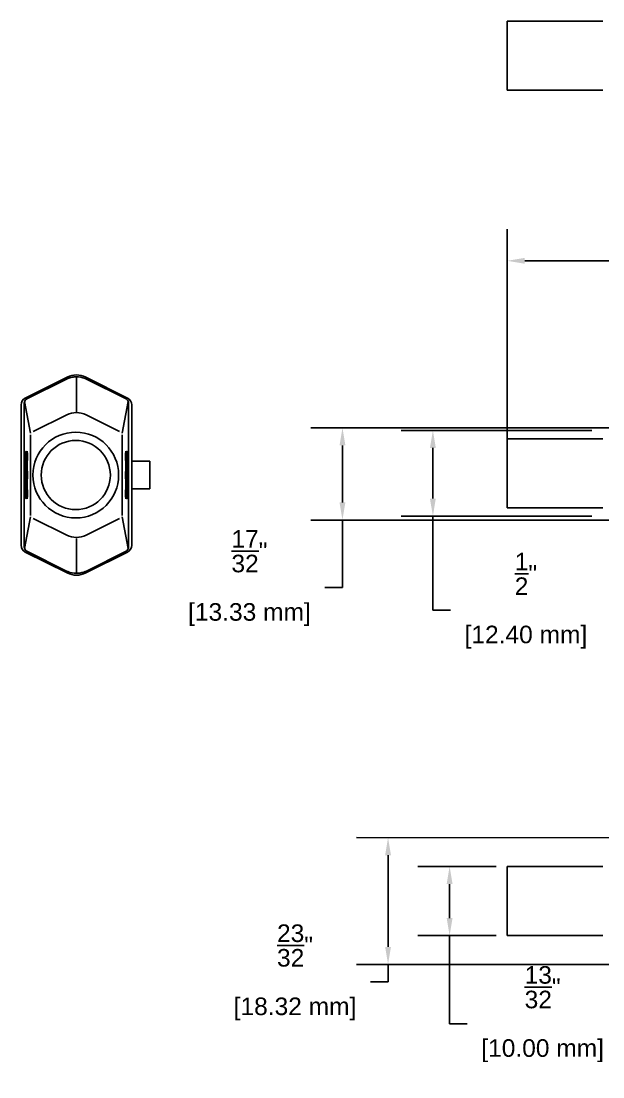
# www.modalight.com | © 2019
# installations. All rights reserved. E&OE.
# Model space of a CAD drawing. Header units: inches. Extents: x -0.23 to 6.74, y 1.87 to 8.25.
# Drawn here: x -0.23 to 3.09, y 1.87 to 7.88 of the extents above; entities that cross this region are included whole.
import ezdxf

# ---------------------------------------------------------------- set-up
doc = ezdxf.new("R2010")
doc.units = ezdxf.units.IN
doc.header["$MEASUREMENT"] = 0
doc.layers.get('Defpoints').update_dxf_attribs({"color": 1})
doc.styles.get("Standard").update_dxf_attribs({"font": 'Arial.ttf'})
doc.dimstyles.new('.1 DIM', dxfattribs={"dimscale": 0, "dimtxt": 0.1, "dimasz": 0.1, "dimexe": 0.18, "dimexo": 0.0625, "dimgap": 0.09, "dimtad": 0, "dimtih": 1, "dimtoh": 1, "dimdec": 5, "dimzin": 0, "dimdsep": 46, "dimlunit": 4, "dimtxsty": 'Standard', "dimcen": 0.09, "dimadec": 0, "dimazin": 0, "dimtfac": 1, "dimtdec": 5, "dimtofl": 0, "dimtmove": 0, "dimatfit": 3, "dimfxl": 1, "dimtolj": 1, "dimtzin": 0, "dimarcsym": 0})

# ---------------------------------------------------------------- blocks, each defined once
blk = doc.blocks.new('*D13')
at = {"layer": 'Defpoints', "color": 0, "lineweight": -2, "transparency": 16777216}
for p, q in [((2.5399, 5.3627), (2.5399, 6.6932)), ((4.6299, 5.3627), (4.6299, 6.6932)), ((2.6399, 6.5132), (3.1552, 6.5132)), ((4.5299, 6.5132), (4.0146, 6.5132))]:
    blk.add_line(p, q, dxfattribs=at)
at = {"layer": 'Defpoints', "color": 0, "transparency": 16777216}
for p in [(4.6299, 6.5132), (2.5399, 5.3002), (4.6299, 5.3002)]:
    blk.add_point(p, dxfattribs=at)
for points in [[(2.6399, 6.5298), (2.6399, 6.4965), (2.5399, 6.5132)], [(4.5299, 6.5298), (4.5299, 6.4965), (4.6299, 6.5132)]]:
    blk.add_solid(points, dxfattribs=at)
at = {"layer": 'Defpoints', "color": 0, "transparency": 16777216, "char_height": 0.1, "attachment_point": 5}
for s, insert in [('\\A1;2{\\H1x;\\S3/32;}"', (3.5849, 6.7208)), ('\\A1;[53.09 mm]', (3.5849, 6.3595))]:
    blk.add_mtext(s, dxfattribs=dict(at, insert=insert))
blk = doc.blocks.new('*D15')
at = {"layer": 'Defpoints', "color": 0, "lineweight": -2, "transparency": 16777216}
for p, q in [((3.0227, 5.5479), (1.9371, 5.5479)), ((2.1171, 5.4479), (2.1171, 5.1598)), ((3.0227, 5.0598), (1.9371, 5.0598)), ((2.1171, 4.5252), (2.1171, 5.0598)), ((2.2171, 4.5252), (2.1171, 4.5252))]:
    blk.add_line(p, q, dxfattribs=at)
at = {"layer": 'Defpoints', "color": 0, "transparency": 16777216}
for p in [(3.0852, 5.5479), (2.1171, 5.0598), (3.0852, 5.0598)]:
    blk.add_point(p, dxfattribs=at)
for points in [[(2.1004, 5.4479), (2.1337, 5.4479), (2.1171, 5.5479)], [(2.1004, 5.1598), (2.1337, 5.1598), (2.1171, 5.0598)]]:
    blk.add_solid(points, dxfattribs=at)
at = {"layer": 'Defpoints', "color": 0, "transparency": 16777216, "char_height": 0.1, "attachment_point": 5}
for s, insert in [('\\A1;{\\H1x;\\S1/2;}"', (2.6468, 4.7314)), ('\\A1;[12.40 mm]', (2.6468, 4.3715))]:
    blk.add_mtext(s, dxfattribs=dict(at, insert=insert))
blk = doc.blocks.new('*D17')
at = {"layer": 'Defpoints', "color": 0, "lineweight": -2, "transparency": 16777216}
for p, q in [((2.4774, 3.0663), (2.0323, 3.0663)), ((2.2123, 2.9663), (2.2123, 2.7726)), ((2.4774, 2.6726), (2.0323, 2.6726)), ((2.2123, 2.1716), (2.2123, 2.6726)), ((2.3123, 2.1716), (2.2123, 2.1716))]:
    blk.add_line(p, q, dxfattribs=at)
at = {"layer": 'Defpoints', "color": 0, "transparency": 16777216}
for p in [(2.5399, 3.0663), (2.2123, 2.6726), (2.5399, 2.6726)]:
    blk.add_point(p, dxfattribs=at)
for points in [[(2.1956, 2.9663), (2.229, 2.9663), (2.2123, 3.0663)], [(2.1956, 2.7726), (2.229, 2.7726), (2.2123, 2.6726)]]:
    blk.add_solid(points, dxfattribs=at)
at = {"layer": 'Defpoints', "color": 0, "transparency": 16777216, "char_height": 0.1, "attachment_point": 5}
for s, insert in [('\\A1;{\\H1x;\\S13/32;}"', (2.742, 2.3792)), ('\\A1;[10.00 mm]', (2.742, 2.0179))]:
    blk.add_mtext(s, dxfattribs=dict(at, insert=insert))
blk = doc.blocks.new('*D19')
at = {"layer": 'Defpoints', "color": 0, "lineweight": -2, "transparency": 16777216}
for p, q in [((3.2044, 5.5625), (1.4221, 5.5625)), ((1.6021, 5.4625), (1.6021, 5.1378)), ((3.2044, 5.0378), (1.4221, 5.0378)), ((1.6021, 4.6534), (1.6021, 5.0378)), ((1.5021, 4.6534), (1.6021, 4.6534))]:
    blk.add_line(p, q, dxfattribs=at)
at = {"layer": 'Defpoints', "color": 0, "transparency": 16777216}
for p in [(3.2669, 5.5625), (1.6021, 5.0378), (3.2669, 5.0378)]:
    blk.add_point(p, dxfattribs=at)
for points in [[(1.5854, 5.4625), (1.6188, 5.4625), (1.6021, 5.5625)], [(1.5854, 5.1378), (1.6188, 5.1378), (1.6021, 5.0378)]]:
    blk.add_solid(points, dxfattribs=at)
at = {"layer": 'Defpoints', "color": 0, "transparency": 16777216, "char_height": 0.1, "attachment_point": 5}
for s, insert in [('\\A1;{\\H1x;\\S17/32;}"', (1.0724, 4.8604)), ('\\A1;[13.33 mm]', (1.0724, 4.4998))]:
    blk.add_mtext(s, dxfattribs=dict(at, insert=insert))
blk = doc.blocks.new('*D20')
at = {"layer": 'Defpoints', "color": 0, "lineweight": -2, "transparency": 16777216}
for p, q in [((3.1984, 3.23), (1.6818, 3.2302)), ((1.8618, 3.1301), (1.8618, 2.6089)), ((3.1983, 2.5088), (1.6817, 2.5089)), ((1.8617, 2.5089), (1.8617, 2.4089)), ((1.8617, 2.4089), (1.7617, 2.4089))]:
    blk.add_line(p, q, dxfattribs=at)
at = {"layer": 'Defpoints', "color": 0, "transparency": 16777216}
for p in [(3.2609, 3.23), (1.8617, 2.5089), (3.2608, 2.5088)]:
    blk.add_point(p, dxfattribs=at)
for points in [[(1.8451, 3.1301), (1.8785, 3.1301), (1.8618, 3.2301)], [(1.8451, 2.6089), (1.8784, 2.6089), (1.8617, 2.5089)]]:
    blk.add_solid(points, dxfattribs=at)
at = {"layer": 'Defpoints', "color": 0, "transparency": 16777216, "char_height": 0.1, "attachment_point": 5}
for s, insert in [('\\A1;{\\H1x;\\S23/32;}"', (1.332, 2.6165)), ('\\A1;[18.32 mm]', (1.332, 2.2553))]:
    blk.add_mtext(s, dxfattribs=dict(at, insert=insert))

msp = doc.modelspace()

# ---------------------------------------------------------------- linework, layer by layer
at = {"linetype": 'Continuous'}
for p, q in [((2.539882, 7.87718), (3.08515, 7.87718)), ((2.539882, 7.48348), (2.539882, 7.87718)), ((3.08515, 7.48348), (2.539882, 7.48348)), ((0.0344, 5.851242), (-0.203801, 5.732142)), ((-0.195435, 5.727234), (0.030247, 5.840075)), ((0.087221, 5.654475), (0.087221, 5.85313)), ((0.378242, 5.732142), (0.140041, 5.851242)), ((0.144194, 5.840075), (0.369876, 5.727234)), ((-0.173565, 5.531851), (-0.208054, 5.711752)), ((0.348007, 5.531851), (0.382495, 5.711753)), ((-0.22774, 5.693407), (-0.22774, 4.894305)), ((-0.209465, 5.309888), (-0.209465, 5.693407)), ((0.383906, 5.693407), (0.383906, 5.307004)), ((0.402181, 4.894305), (0.402181, 5.693407)), ((-0.158367, 5.541193), (0.03252, 5.636637)), ((0.141921, 5.636637), (0.332809, 5.541193)), ((-0.17387, 5.064082), (-0.17387, 5.52363)), ((0.348311, 5.52363), (0.348311, 5.064082)), ((2.539882, 5.500698), (3.08515, 5.500698)), ((2.539882, 5.500698), (2.539882, 5.106997)), ((-0.205736, 5.422219), (-0.206807, 5.4104)), ((-0.206807, 5.4104), (-0.206807, 5.386761)), ((-0.205736, 5.422219), (-0.199622, 5.429288)), ((-0.204665, 5.4104), (-0.205736, 5.422219)), ((-0.204665, 5.4104), (-0.20358, 5.410995)), ((-0.204665, 5.386761), (-0.204665, 5.4104)), ((-0.202563, 5.422219), (-0.203634, 5.4104)), ((-0.203634, 5.4104), (-0.203634, 5.386761)), ((-0.202563, 5.422219), (-0.196449, 5.429288)), ((-0.201491, 5.4104), (-0.202563, 5.422219)), ((-0.201491, 5.4104), (-0.200407, 5.410995)), ((-0.201491, 5.386761), (-0.201491, 5.4104)), ((-0.19939, 5.422219), (-0.200461, 5.4104)), ((-0.200461, 5.4104), (-0.200461, 5.386761)), ((-0.199321, 5.425967), (-0.199622, 5.429288)), ((-0.19939, 5.422219), (-0.193276, 5.429288)), ((-0.198318, 5.4104), (-0.19939, 5.422219)), ((-0.198318, 5.4104), (-0.191884, 5.413934)), ((-0.198318, 5.386761), (-0.198318, 5.4104)), ((-0.196148, 5.425967), (-0.196449, 5.429288)), ((-0.191884, 5.413934), (-0.193276, 5.429288)), ((-0.191884, 5.383226), (-0.191884, 5.413934)), ((0.367716, 5.429288), (0.366325, 5.413934)), ((0.372759, 5.4104), (0.366325, 5.413934)), ((0.366325, 5.413934), (0.366325, 5.383226)), ((0.37383, 5.422219), (0.367716, 5.429288)), ((0.370889, 5.429288), (0.370588, 5.425967)), ((0.377004, 5.422219), (0.370889, 5.429288)), ((0.372759, 5.4104), (0.37383, 5.422219)), ((0.372759, 5.386761), (0.372759, 5.4104)), ((0.374063, 5.429288), (0.373762, 5.425967)), ((0.37383, 5.422219), (0.374902, 5.4104)), ((0.380177, 5.422219), (0.374063, 5.429288)), ((0.375932, 5.4104), (0.374848, 5.410995)), ((0.374902, 5.4104), (0.374902, 5.386761)), ((0.375932, 5.4104), (0.377004, 5.422219)), ((0.375932, 5.386761), (0.375932, 5.4104)), ((0.377004, 5.422219), (0.378075, 5.4104)), ((0.379105, 5.4104), (0.378021, 5.410995)), ((0.378075, 5.4104), (0.378075, 5.386761)), ((0.379105, 5.4104), (0.380177, 5.422219)), ((0.379105, 5.386761), (0.379105, 5.4104)), ((0.380177, 5.422219), (0.381248, 5.4104)), ((0.381248, 5.4104), (0.381248, 5.386761)), ((-0.207389, 5.369817), (-0.208459, 5.358017)), ((-0.208459, 5.358017), (-0.208459, 5.334419)), ((-0.207389, 5.369817), (-0.204346, 5.373335)), ((-0.20632, 5.358017), (-0.207389, 5.369817)), ((-0.206807, 5.386761), (-0.205736, 5.374942)), ((-0.20632, 5.358017), (-0.205232, 5.358615)), ((-0.20632, 5.334419), (-0.20632, 5.358017)), ((-0.205736, 5.374942), (-0.204665, 5.386761)), ((-0.205736, 5.374942), (-0.20276, 5.371501)), ((-0.204216, 5.369817), (-0.205286, 5.358017)), ((-0.205286, 5.358017), (-0.205286, 5.334419)), ((-0.204665, 5.386761), (-0.20358, 5.386166)), ((-0.204216, 5.369817), (-0.201173, 5.373335)), ((-0.203147, 5.358017), (-0.204216, 5.369817)), ((-0.203634, 5.386761), (-0.202563, 5.374942)), ((-0.203147, 5.358017), (-0.202058, 5.358615)), ((-0.203147, 5.334419), (-0.203147, 5.358017)), ((-0.202563, 5.374942), (-0.201491, 5.386761)), ((-0.202563, 5.374942), (-0.199587, 5.371501)), ((-0.201043, 5.369817), (-0.202113, 5.358017)), ((-0.202113, 5.358017), (-0.202113, 5.334419)), ((-0.201491, 5.386761), (-0.200407, 5.386166)), ((-0.201043, 5.369817), (-0.198, 5.373335)), ((-0.199974, 5.358017), (-0.201043, 5.369817)), ((-0.200461, 5.386761), (-0.19939, 5.374942)), ((-0.199974, 5.358017), (-0.193471, 5.36159)), ((-0.199974, 5.334419), (-0.199974, 5.358017)), ((-0.19939, 5.374942), (-0.198318, 5.386761)), ((-0.19939, 5.374942), (-0.193276, 5.367873)), ((-0.198318, 5.386761), (-0.191884, 5.383226)), ((-0.193471, 5.36159), (-0.19413, 5.368861)), ((-0.193471, 5.330847), (-0.193471, 5.36159)), ((-0.193276, 5.367873), (-0.191884, 5.383226)), ((0.372759, 5.386761), (0.366325, 5.383226)), ((0.366325, 5.383226), (0.367716, 5.367873)), ((0.37383, 5.374942), (0.367716, 5.367873)), ((0.368571, 5.368861), (0.367912, 5.36159)), ((0.367912, 5.36159), (0.367912, 5.330847)), ((0.374414, 5.358017), (0.367912, 5.36159)), ((0.375484, 5.369817), (0.372441, 5.373335)), ((0.37383, 5.374942), (0.372759, 5.386761)), ((0.374902, 5.386761), (0.37383, 5.374942)), ((0.377004, 5.374942), (0.374027, 5.371501)), ((0.374414, 5.358017), (0.375484, 5.369817)), ((0.374414, 5.334419), (0.374414, 5.358017)), ((0.375932, 5.386761), (0.374848, 5.386166)), ((0.375484, 5.369817), (0.376554, 5.358017)), ((0.378657, 5.369817), (0.375614, 5.373335)), ((0.377004, 5.374942), (0.375932, 5.386761)), ((0.377587, 5.358017), (0.376499, 5.358615)), ((0.376554, 5.358017), (0.376554, 5.334419)), ((0.378075, 5.386761), (0.377004, 5.374942)), ((0.380177, 5.374942), (0.3772, 5.371501)), ((0.377587, 5.358017), (0.378657, 5.369817)), ((0.377587, 5.334419), (0.377587, 5.358017)), ((0.379105, 5.386761), (0.378021, 5.386166)), ((0.378657, 5.369817), (0.379727, 5.358017)), ((0.38183, 5.369817), (0.378787, 5.373335)), ((0.380177, 5.374942), (0.379105, 5.386761)), ((0.380761, 5.358017), (0.379672, 5.358615)), ((0.379727, 5.358017), (0.379727, 5.334419)), ((0.381248, 5.386761), (0.380177, 5.374942)), ((0.380761, 5.358017), (0.38183, 5.369817)), ((0.380761, 5.334419), (0.380761, 5.358017)), ((0.38183, 5.369817), (0.3829, 5.358017)), ((0.3829, 5.358017), (0.3829, 5.334419)), ((0.402181, 5.372596), (0.504543, 5.372596)), ((0.504543, 5.215116), (0.504543, 5.372596)), ((-0.209843, 5.30572), (-0.208767, 5.317584)), ((-0.209843, 5.281992), (-0.209843, 5.30572)), ((-0.208767, 5.317584), (-0.205901, 5.320899)), ((-0.208767, 5.317584), (-0.207692, 5.30572)), ((-0.208459, 5.334419), (-0.207389, 5.32262)), ((-0.207692, 5.30572), (-0.206616, 5.306311)), ((-0.207692, 5.30572), (-0.207692, 5.281992)), ((-0.207389, 5.32262), (-0.20632, 5.334419)), ((-0.207389, 5.32262), (-0.204314, 5.319064)), ((-0.20667, 5.30572), (-0.205594, 5.317584)), ((-0.20667, 5.281992), (-0.20667, 5.30572)), ((-0.20632, 5.334419), (-0.205232, 5.333821)), ((-0.205594, 5.317584), (-0.202728, 5.320899)), ((-0.205594, 5.317584), (-0.204519, 5.30572)), ((-0.205286, 5.334419), (-0.204216, 5.32262)), ((-0.204519, 5.30572), (-0.203443, 5.306311)), ((-0.204519, 5.30572), (-0.204519, 5.281992)), ((-0.204216, 5.32262), (-0.203147, 5.334419)), ((-0.204216, 5.32262), (-0.201141, 5.319064)), ((-0.203497, 5.30572), (-0.202421, 5.317584)), ((-0.203497, 5.281992), (-0.203497, 5.30572)), ((-0.203147, 5.334419), (-0.202058, 5.333821)), ((-0.202421, 5.317584), (-0.199555, 5.320899)), ((-0.202421, 5.317584), (-0.201346, 5.30572)), ((-0.202113, 5.334419), (-0.201043, 5.32262)), ((-0.201346, 5.30572), (-0.20027, 5.306311)), ((-0.201346, 5.30572), (-0.201346, 5.281992)), ((-0.201043, 5.32262), (-0.199974, 5.334419)), ((-0.201043, 5.32262), (-0.197968, 5.319064)), ((-0.200323, 5.30572), (-0.199248, 5.317584)), ((-0.200323, 5.281992), (-0.200323, 5.30572)), ((-0.199974, 5.334419), (-0.193471, 5.330847)), ((-0.199248, 5.317584), (-0.19328, 5.324485)), ((-0.199248, 5.317584), (-0.198173, 5.30572)), ((-0.198173, 5.30572), (-0.191891, 5.309171)), ((-0.198173, 5.30572), (-0.198173, 5.281992)), ((-0.194138, 5.323493), (-0.193471, 5.330847)), ((-0.191891, 5.309171), (-0.19328, 5.324485)), ((-0.191891, 5.278541), (-0.191891, 5.309171)), ((0.36772, 5.324337), (0.366338, 5.309097)), ((0.37233, 5.305805), (0.366338, 5.309097)), ((0.366338, 5.309097), (0.366338, 5.278615)), ((0.373413, 5.317754), (0.36772, 5.324337)), ((0.374414, 5.334419), (0.367912, 5.330847)), ((0.367912, 5.330847), (0.368594, 5.323326)), ((0.373413, 5.317754), (0.37233, 5.305805)), ((0.37233, 5.305805), (0.37233, 5.281907)), ((0.375484, 5.32262), (0.372344, 5.31899)), ((0.374496, 5.305805), (0.373413, 5.317754)), ((0.376586, 5.317754), (0.373931, 5.320824)), ((0.375484, 5.32262), (0.374414, 5.334419)), ((0.375503, 5.305805), (0.374444, 5.306387)), ((0.374496, 5.281907), (0.374496, 5.305805)), ((0.376554, 5.334419), (0.375484, 5.32262)), ((0.376586, 5.317754), (0.375503, 5.305805)), ((0.375503, 5.305805), (0.375503, 5.281907)), ((0.378657, 5.32262), (0.375518, 5.31899)), ((0.377587, 5.334419), (0.376499, 5.333821)), ((0.377669, 5.305805), (0.376586, 5.317754)), ((0.379759, 5.317754), (0.377104, 5.320824)), ((0.378657, 5.32262), (0.377587, 5.334419)), ((0.378676, 5.305805), (0.377617, 5.306387)), ((0.377669, 5.281907), (0.377669, 5.305805)), ((0.379727, 5.334419), (0.378657, 5.32262)), ((0.379759, 5.317754), (0.378676, 5.305805)), ((0.378676, 5.305805), (0.378676, 5.281907)), ((0.38183, 5.32262), (0.378691, 5.31899)), ((0.380761, 5.334419), (0.379672, 5.333821)), ((0.380843, 5.305805), (0.379759, 5.317754)), ((0.382933, 5.317754), (0.380277, 5.320824)), ((0.38183, 5.32262), (0.380761, 5.334419)), ((0.381849, 5.305805), (0.38079, 5.306387)), ((0.380843, 5.281907), (0.380843, 5.305805)), ((0.3829, 5.334419), (0.38183, 5.32262)), ((0.382933, 5.317754), (0.381849, 5.305805)), ((0.381849, 5.305805), (0.381849, 5.281907)), ((0.384016, 5.305805), (0.382933, 5.317754)), ((0.384016, 5.281907), (0.384016, 5.305805)), ((-0.208767, 5.270128), (-0.209843, 5.281992)), ((-0.209465, 4.894305), (-0.209465, 5.277824)), ((-0.207692, 5.281992), (-0.208767, 5.270128)), ((-0.208767, 5.270128), (-0.205901, 5.266813)), ((-0.208459, 5.253293), (-0.207389, 5.265092)), ((-0.208459, 5.229695), (-0.208459, 5.253293)), ((-0.207389, 5.217895), (-0.208459, 5.229695)), ((-0.207692, 5.281992), (-0.206616, 5.281401)), ((-0.207389, 5.265092), (-0.204314, 5.268648)), ((-0.207389, 5.265092), (-0.20632, 5.253293)), ((-0.20632, 5.229695), (-0.207389, 5.217895)), ((-0.205594, 5.270128), (-0.20667, 5.281992)), ((-0.20632, 5.253293), (-0.205232, 5.253891)), ((-0.20632, 5.253293), (-0.20632, 5.229695)), ((-0.20632, 5.229695), (-0.205232, 5.229097)), ((-0.204519, 5.281992), (-0.205594, 5.270128)), ((-0.205594, 5.270128), (-0.202728, 5.266813)), ((-0.205286, 5.253293), (-0.204216, 5.265092)), ((-0.205286, 5.229695), (-0.205286, 5.253293)), ((-0.204216, 5.217895), (-0.205286, 5.229695)), ((-0.204519, 5.281992), (-0.203443, 5.281401)), ((-0.204216, 5.265092), (-0.201141, 5.268648)), ((-0.204216, 5.265092), (-0.203147, 5.253293)), ((-0.203147, 5.229695), (-0.204216, 5.217895)), ((-0.202421, 5.270128), (-0.203497, 5.281992)), ((-0.203147, 5.253293), (-0.202058, 5.253891)), ((-0.203147, 5.253293), (-0.203147, 5.229695)), ((-0.203147, 5.229695), (-0.202058, 5.229097)), ((-0.201346, 5.281992), (-0.202421, 5.270128)), ((-0.202421, 5.270128), (-0.199555, 5.266813)), ((-0.202113, 5.253293), (-0.201043, 5.265092)), ((-0.202113, 5.229695), (-0.202113, 5.253293)), ((-0.201043, 5.217895), (-0.202113, 5.229695)), ((-0.201346, 5.281992), (-0.20027, 5.281401)), ((-0.201043, 5.265092), (-0.197968, 5.268648)), ((-0.201043, 5.265092), (-0.199974, 5.253293)), ((-0.199974, 5.229695), (-0.201043, 5.217895)), ((-0.199248, 5.270128), (-0.200323, 5.281992)), ((-0.199974, 5.253293), (-0.193471, 5.256865)), ((-0.199974, 5.253293), (-0.199974, 5.229695)), ((-0.199974, 5.229695), (-0.193471, 5.226122)), ((-0.198173, 5.281992), (-0.199248, 5.270128)), ((-0.199248, 5.270128), (-0.19328, 5.263227)), ((-0.198173, 5.281992), (-0.191891, 5.278541)), ((-0.193471, 5.256865), (-0.194138, 5.264219)), ((-0.193471, 5.226122), (-0.193471, 5.256865)), ((-0.19328, 5.263227), (-0.191891, 5.278541)), ((0.37233, 5.281907), (0.366338, 5.278615)), ((0.366338, 5.278615), (0.36772, 5.263375)), ((0.373413, 5.269958), (0.36772, 5.263375)), ((0.368594, 5.264386), (0.367912, 5.256865)), ((0.367912, 5.256865), (0.367912, 5.226122)), ((0.374414, 5.253293), (0.367912, 5.256865)), ((0.374414, 5.229695), (0.367912, 5.226122)), ((0.37233, 5.281907), (0.373413, 5.269958)), ((0.375484, 5.265092), (0.372344, 5.268722)), ((0.373413, 5.269958), (0.374496, 5.281907)), ((0.376586, 5.269958), (0.373931, 5.266888)), ((0.375484, 5.265092), (0.374414, 5.253293)), ((0.374414, 5.253293), (0.374414, 5.229695)), ((0.374414, 5.229695), (0.375484, 5.217895)), ((0.375503, 5.281907), (0.374444, 5.281325)), ((0.376554, 5.253293), (0.375484, 5.265092)), ((0.375484, 5.217895), (0.376554, 5.229695)), ((0.375503, 5.281907), (0.376586, 5.269958)), ((0.378657, 5.265092), (0.375518, 5.268722)), ((0.377587, 5.253293), (0.376499, 5.253891)), ((0.377587, 5.229695), (0.376499, 5.229097)), ((0.376554, 5.229695), (0.376554, 5.253293)), ((0.376586, 5.269958), (0.377669, 5.281907)), ((0.379759, 5.269958), (0.377104, 5.266888)), ((0.378657, 5.265092), (0.377587, 5.253293)), ((0.377587, 5.253293), (0.377587, 5.229695)), ((0.377587, 5.229695), (0.378657, 5.217895)), ((0.378676, 5.281907), (0.377617, 5.281325)), ((0.379727, 5.253293), (0.378657, 5.265092)), ((0.378657, 5.217895), (0.379727, 5.229695)), ((0.378676, 5.281907), (0.379759, 5.269958)), ((0.38183, 5.265092), (0.378691, 5.268722)), ((0.380761, 5.253293), (0.379672, 5.253891)), ((0.380761, 5.229695), (0.379672, 5.229097)), ((0.379727, 5.229695), (0.379727, 5.253293)), ((0.379759, 5.269958), (0.380843, 5.281907)), ((0.382933, 5.269958), (0.380277, 5.266888)), ((0.38183, 5.265092), (0.380761, 5.253293)), ((0.380761, 5.253293), (0.380761, 5.229695)), ((0.380761, 5.229695), (0.38183, 5.217895)), ((0.381849, 5.281907), (0.38079, 5.281325)), ((0.3829, 5.253293), (0.38183, 5.265092)), ((0.38183, 5.217895), (0.3829, 5.229695)), ((0.381849, 5.281907), (0.382933, 5.269958)), ((0.3829, 5.229695), (0.3829, 5.253293)), ((0.382933, 5.269958), (0.384016, 5.281907)), ((0.383906, 5.280708), (0.383906, 4.894305)), ((-0.207389, 5.217895), (-0.204346, 5.214377)), ((-0.206807, 5.200951), (-0.205736, 5.21277)), ((-0.206807, 5.177312), (-0.206807, 5.200951)), ((-0.205736, 5.165493), (-0.206807, 5.177312)), ((-0.205736, 5.21277), (-0.20276, 5.216211)), ((-0.205736, 5.21277), (-0.204665, 5.200951)), ((-0.204665, 5.177312), (-0.205736, 5.165493)), ((-0.204665, 5.200951), (-0.20358, 5.201546)), ((-0.204665, 5.200951), (-0.204665, 5.177312)), ((-0.204665, 5.177312), (-0.20358, 5.176717)), ((-0.204216, 5.217895), (-0.201173, 5.214377)), ((-0.203634, 5.200951), (-0.202563, 5.21277)), ((-0.203634, 5.177312), (-0.203634, 5.200951)), ((-0.202563, 5.165493), (-0.203634, 5.177312)), ((-0.202563, 5.21277), (-0.199587, 5.216211)), ((-0.202563, 5.21277), (-0.201491, 5.200951)), ((-0.201491, 5.177312), (-0.202563, 5.165493)), ((-0.201491, 5.200951), (-0.200407, 5.201546)), ((-0.201491, 5.200951), (-0.201491, 5.177312)), ((-0.201491, 5.177312), (-0.200407, 5.176717)), ((-0.201043, 5.217895), (-0.198, 5.214377)), ((-0.200461, 5.200951), (-0.19939, 5.21277)), ((-0.200461, 5.177312), (-0.200461, 5.200951)), ((-0.19939, 5.165493), (-0.200461, 5.177312)), ((-0.19939, 5.21277), (-0.193276, 5.219839)), ((-0.19939, 5.21277), (-0.198318, 5.200951)), ((-0.198318, 5.177312), (-0.19939, 5.165493)), ((-0.198318, 5.200951), (-0.191884, 5.204485)), ((-0.198318, 5.200951), (-0.198318, 5.177312)), ((-0.198318, 5.177312), (-0.191884, 5.173778)), ((-0.19413, 5.218851), (-0.193471, 5.226122)), ((-0.191884, 5.204485), (-0.193276, 5.219839)), ((-0.193276, 5.158424), (-0.191884, 5.173778)), ((-0.191884, 5.173778), (-0.191884, 5.204485)), ((0.367716, 5.219839), (0.366325, 5.204485)), ((0.372759, 5.200951), (0.366325, 5.204485)), ((0.366325, 5.204485), (0.366325, 5.173778)), ((0.372759, 5.177312), (0.366325, 5.173778)), ((0.366325, 5.173778), (0.367716, 5.158424)), ((0.37383, 5.21277), (0.367716, 5.219839)), ((0.367912, 5.226122), (0.368571, 5.218851)), ((0.375484, 5.217895), (0.372441, 5.214377)), ((0.37383, 5.21277), (0.372759, 5.200951)), ((0.372759, 5.200951), (0.372759, 5.177312)), ((0.372759, 5.177312), (0.37383, 5.165493)), ((0.374902, 5.200951), (0.37383, 5.21277)), ((0.37383, 5.165493), (0.374902, 5.177312)), ((0.377004, 5.21277), (0.374027, 5.216211)), ((0.375932, 5.200951), (0.374848, 5.201546)), ((0.375932, 5.177312), (0.374848, 5.176717)), ((0.374902, 5.177312), (0.374902, 5.200951)), ((0.378657, 5.217895), (0.375614, 5.214377)), ((0.377004, 5.21277), (0.375932, 5.200951)), ((0.375932, 5.200951), (0.375932, 5.177312)), ((0.375932, 5.177312), (0.377004, 5.165493)), ((0.378075, 5.200951), (0.377004, 5.21277)), ((0.377004, 5.165493), (0.378075, 5.177312)), ((0.380177, 5.21277), (0.3772, 5.216211)), ((0.379105, 5.200951), (0.378021, 5.201546)), ((0.379105, 5.177312), (0.378021, 5.176717)), ((0.378075, 5.177312), (0.378075, 5.200951)), ((0.38183, 5.217895), (0.378787, 5.214377)), ((0.380177, 5.21277), (0.379105, 5.200951)), ((0.379105, 5.200951), (0.379105, 5.177312)), ((0.379105, 5.177312), (0.380177, 5.165493)), ((0.381248, 5.200951), (0.380177, 5.21277)), ((0.380177, 5.165493), (0.381248, 5.177312)), ((0.381248, 5.177312), (0.381248, 5.200951)), ((0.402181, 5.215116), (0.504543, 5.215116)), ((-0.205736, 5.165493), (-0.199622, 5.158424)), ((-0.202563, 5.165493), (-0.196449, 5.158424)), ((-0.199622, 5.158424), (-0.199321, 5.161745)), ((-0.19939, 5.165493), (-0.193276, 5.158424)), ((-0.196449, 5.158424), (-0.196148, 5.161745)), ((0.37383, 5.165493), (0.367716, 5.158424)), ((0.370588, 5.161745), (0.370889, 5.158424)), ((0.377004, 5.165493), (0.370889, 5.158424)), ((0.373762, 5.161745), (0.374063, 5.158424)), ((0.380177, 5.165493), (0.374063, 5.158424)), ((-0.173565, 5.055861), (-0.208054, 4.875959)), ((0.348007, 5.055861), (0.382495, 4.87596)), ((3.08515, 5.106997), (2.539882, 5.106997)), ((0.03252, 4.951075), (-0.158367, 5.046519)), ((0.332809, 5.046519), (0.141921, 4.951075)), ((0.087221, 4.933237), (0.087221, 4.734582)), ((-0.203801, 4.85557), (0.0344, 4.73647)), ((0.030247, 4.747637), (-0.195435, 4.860478)), ((0.140041, 4.73647), (0.378242, 4.85557)), ((0.369876, 4.860478), (0.144194, 4.747637)), ((2.539882, 3.066262), (3.08515, 3.066262)), ((2.539882, 3.066262), (2.539882, 2.869412)), ((2.539882, 2.869412), (2.539882, 2.672561)), ((3.08515, 2.672561), (2.539882, 2.672561))]:
    msp.add_line(p, q, dxfattribs=at)
for radius in [0.244094, 0.19685]:
    msp.add_circle((0.08353, 5.293856), radius, dxfattribs=at)
for centre, radius, start, end in [((0.087221, 5.745601), 0.11811, 63.4349488, 116.5650512), ((-0.184433, 5.693407), 0.043307, 116.5650512, 180), ((0.358874, 5.693407), 0.043307, 0, 63.4349488), ((-0.184433, 4.894305), 0.043307, 180, 243.4349488), ((0.358874, 4.894305), 0.043307, 296.5650512, 0), ((0.087221, 4.842111), 0.11811, 243.4349488, 296.5650512)]:
    msp.add_arc(centre, radius, start, end, dxfattribs=at)
msp.add_ellipse((0.087221, 5.511328), major_axis=(0, 0.137681), ratio=0.95793792, start_param=5.85561881, end_param=6.71075181, dxfattribs=at)
at = {"linetype": 'Continuous', "extrusion": (0, 0, -1)}
msp.add_ellipse((0.087221, 5.076384), major_axis=(0, -0.137681), ratio=0.95793792, start_param=5.85561881, end_param=6.71075181, dxfattribs=at)
at = {"linetype": 'Continuous'}
for points in [[(0.0382, 5.843643), (0.035504, 5.842567), (0.032853, 5.841378), (0.030247, 5.840075)], [(0.136242, 5.843643), (0.138937, 5.842567), (0.141588, 5.841378), (0.144194, 5.840075)], [(-0.199858, 5.724256), (-0.198519, 5.725419), (-0.197056, 5.726424), (-0.195435, 5.727234)], [(0.374299, 5.724256), (0.372961, 5.725419), (0.371497, 5.726424), (0.369876, 5.727234)], [(-0.209465, 5.693407), (-0.209465, 5.696518), (-0.209466, 5.699627), (-0.209475, 5.702724)], [(0.383916, 5.702724), (0.383907, 5.699623), (0.383906, 5.696515), (0.383906, 5.693407)], [(-0.209475, 4.884988), (-0.209466, 4.888089), (-0.209465, 4.891197), (-0.209465, 4.894305)], [(0.383906, 4.894305), (0.383906, 4.891194), (0.383907, 4.888085), (0.383916, 4.884988)], [(-0.199858, 4.863456), (-0.198519, 4.862293), (-0.197056, 4.861288), (-0.195435, 4.860478)], [(0.374299, 4.863456), (0.372961, 4.862293), (0.371497, 4.861288), (0.369876, 4.860478)], [(0.0382, 4.744069), (0.035504, 4.745145), (0.032853, 4.746334), (0.030247, 4.747637)], [(0.136242, 4.744069), (0.138937, 4.745145), (0.141588, 4.746334), (0.144194, 4.747637)]]:
    msp.add_open_spline(points, degree=3, dxfattribs=at)
for points, knots in [([(0.0382, 5.843643), (0.045987, 5.846753), (0.053982, 5.849114), (0.070388, 5.852308), (0.078844, 5.853128), (0.103879, 5.853134), (0.120644, 5.849871), (0.136242, 5.843643)], [0, 0, 0, 0, 0.25, 0.25, 0.5, 0.5, 1, 1, 1, 1]), ([(-0.209475, 5.702724), (-0.209487, 5.70684), (-0.208613, 5.710884), (-0.205323, 5.71827), (-0.202889, 5.72162), (-0.199858, 5.724256)], [0, 0, 0, 0, 0.5, 0.5, 1, 1, 1, 1]), ([(0.374299, 5.724256), (0.377316, 5.721633), (0.379755, 5.71829), (0.383061, 5.71087), (0.383928, 5.706839), (0.383916, 5.702724)], [0, 0, 0, 0, 0.5, 0.5, 1, 1, 1, 1]), ([(-0.199858, 4.863456), (-0.202874, 4.866079), (-0.205313, 4.869422), (-0.20862, 4.876842), (-0.209487, 4.880873), (-0.209475, 4.884988)], [0, 0, 0, 0, 0.5, 0.5, 1, 1, 1, 1]), ([(0.383916, 4.884988), (0.383928, 4.880872), (0.383054, 4.876828), (0.379764, 4.869442), (0.37733, 4.866092), (0.374299, 4.863456)], [0, 0, 0, 0, 0.5, 0.5, 1, 1, 1, 1]), ([(0.136242, 4.744069), (0.128454, 4.740959), (0.120459, 4.738598), (0.104053, 4.735403), (0.095597, 4.734584), (0.070562, 4.734578), (0.053797, 4.737841), (0.0382, 4.744069)], [0, 0, 0, 0, 0.25, 0.25, 0.5, 0.5, 1, 1, 1, 1])]:
    msp.add_open_spline(points, degree=3, knots=knots, dxfattribs=at)

# ---------------------------------------------------------------- dimensions: what is measured, and where the dimension line sits
at = {"layer": 'Defpoints'}
for base, p1, p2, angle, override, picture, middle in [((4.629871, 6.513155), (2.539882, 5.300157), (4.629871, 5.300157), 180, {"dimscale": 1, "dimpost": '\\X'}, '*D13', (3.584877, 6.513155)), ((1.602098, 5.037795), (3.26689, 5.562519), (3.26689, 5.037795), 90, {"dimscale": 1, "dimpost": '\\X', "dimtmove": 1}, '*D19', (1.417875, 4.653441)), ((2.117067, 5.059753), (3.085158, 5.547942), (3.085158, 5.059753), 90, {"dimscale": 1, "dimpost": '\\X', "dimtmove": 1}, '*D15', (2.646767, 4.525183)), ((2.212295, 2.672561), (2.539882, 3.066262), (2.539882, 2.672561), 90, {"dimscale": 1, "dimpost": '\\X', "dimtmove": 1}, '*D17', (2.741995, 2.171554))]:
    dim = msp.add_linear_dim(base=base, p1=p1, p2=p2, angle=angle, dimstyle='.1 DIM', override=override, dxfattribs=at)
    dim.commit()
    dim.dimension.update_dxf_attribs({"geometry": picture, "text_midpoint": middle, "dimtype": 160})
dim = msp.add_aligned_dim(p1=(3.260885, 3.230031), p2=(3.260828, 2.50881), distance=-1.399079, dimstyle='.1 DIM', override={"dimscale": 1, "dimpost": '\\X'}, dxfattribs=at)
dim.commit()
dim.dimension.update_dxf_attribs({"geometry": '*D20', "text_midpoint": (1.332041, 2.40892)})

doc.saveas('drawing.dxf')
